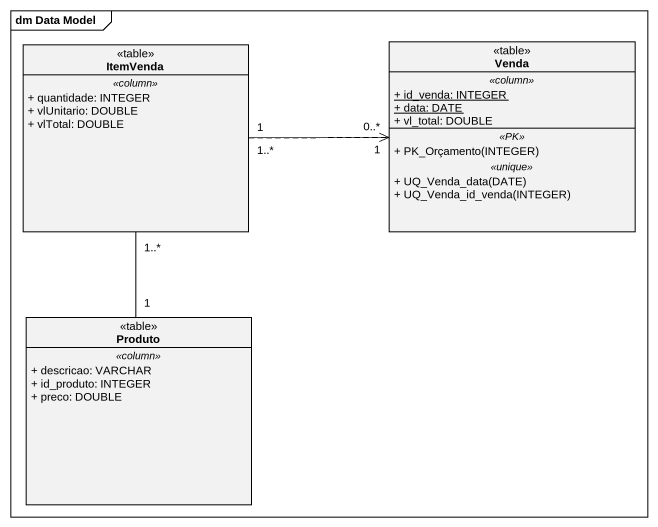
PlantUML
@startuml
mainframe dm Data Model
hide circle
hide empty members
skinparam classAttributeIconSize 0
class ItemVenda <<table>> {
  .. <<column>> ..
  + quantidade: INTEGER
  + vlUnitario: DOUBLE
  + vlTotal: DOUBLE
}
class Venda <<table>> {
  .. <<column>> ..
  {static} + id_venda: INTEGER
  {static} + data: DATE
  + vl_total: DOUBLE
  .. <<PK>> ..
  + PK_Orçamento(INTEGER)
  .. <<unique>> ..
  + UQ_Venda_data(DATE)
  + UQ_Venda_id_venda(INTEGER)
}
class Produto <<table>> {
  .. <<column>> ..
  + descricao: VARCHAR
  + id_produto: INTEGER
  + preco: DOUBLE
}
ItemVenda "1" .right.> "0..*" Venda
ItemVenda "1..*" -right- "1" Venda
Produto "1" -up- "1..*" ItemVenda
@enduml
